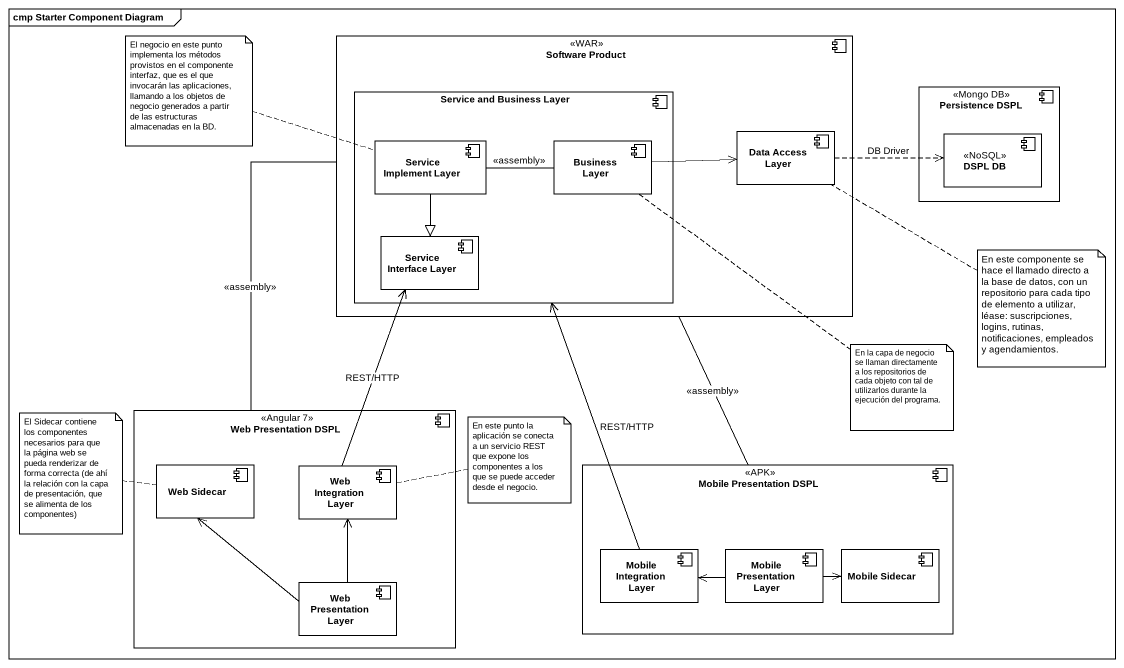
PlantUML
@startuml
mainframe cmp Starter Component Diagram
component "Software Product" as Software_Product <<WAR>> {
  component "Service and Business Layer" as Service_and_Business_Layer {
    component "Service Implement Layer" as Service_Implement_Layer
    component "Business Layer" as Business_Layer
    component "Service Interface Layer" as Service_Interface_Layer
  }
  component "Data Access Layer" as Data_Access_Layer
}
component "Persistence DSPL" as Persistence_DSPL <<Mongo DB>> {
  component "DSPL DB" as DSPL_DB <<NoSQL>>
}
component "Web Presentation DSPL" as Web_Presentation_DSPL <<Angular 7>> {
  component "Web Sidecar" as Web_Sidecar
  component "Web Integration Layer" as Web_Integration_Layer
  component "Web Presentation Layer" as Web_Presentation_Layer
}
component "Mobile Presentation DSPL" as Mobile_Presentation_DSPL <<APK>> {
  component "Mobile Integration Layer" as Mobile_Integration_Layer
  component "Mobile Presentation Layer" as Mobile_Presentation_Layer
  component "Mobile Sidecar" as Mobile_Sidecar
}
Software_Product -- Web_Presentation_DSPL : <<assembly>>
Software_Product -- Mobile_Presentation_DSPL : <<assembly>>
Service_Implement_Layer -right- Business_Layer : <<assembly>>
Service_Implement_Layer --|> Service_Interface_Layer
Business_Layer -right-> Data_Access_Layer
Data_Access_Layer .right.> DSPL_DB : DB Driver
Web_Integration_Layer -up-> Service_Interface_Layer : REST/HTTP
Mobile_Integration_Layer -up-> Service_and_Business_Layer : REST/HTTP
Mobile_Presentation_Layer -left-> Mobile_Integration_Layer
Mobile_Presentation_Layer -right-> Mobile_Sidecar
Web_Presentation_Layer -up-> Web_Sidecar
Web_Presentation_Layer -up-> Web_Integration_Layer
note left of Service_Implement_Layer : El negocio en este punto implementa los métodos provistos en el componente interfaz, que es el que invocarán las aplicaciones, llamando a los objetos de negocio generados a partir de las estructuras almacenadas en la BD.
note right of Data_Access_Layer : En este componente se hace el llamado directo a la base de datos, con un repositorio para cada tipo de elemento a utilizar, léase: suscripciones, logins, rutinas, notificaciones, empleados y agendamientos.
note bottom of Business_Layer : En la capa de negocio se llaman directamente a los repositorios de cada objeto con tal de utilizarlos durante la ejecución del programa.
note left of Web_Sidecar : El Sidecar contiene los componentes necesarios para que la página web se pueda renderizar de forma correcta (de ahí la relación con la capa de presentación, que se alimenta de los componentes)
note right of Web_Integration_Layer : En este punto la aplicación se conecta a un servicio REST que expone los componentes a los que se puede acceder desde el negocio.
@enduml
